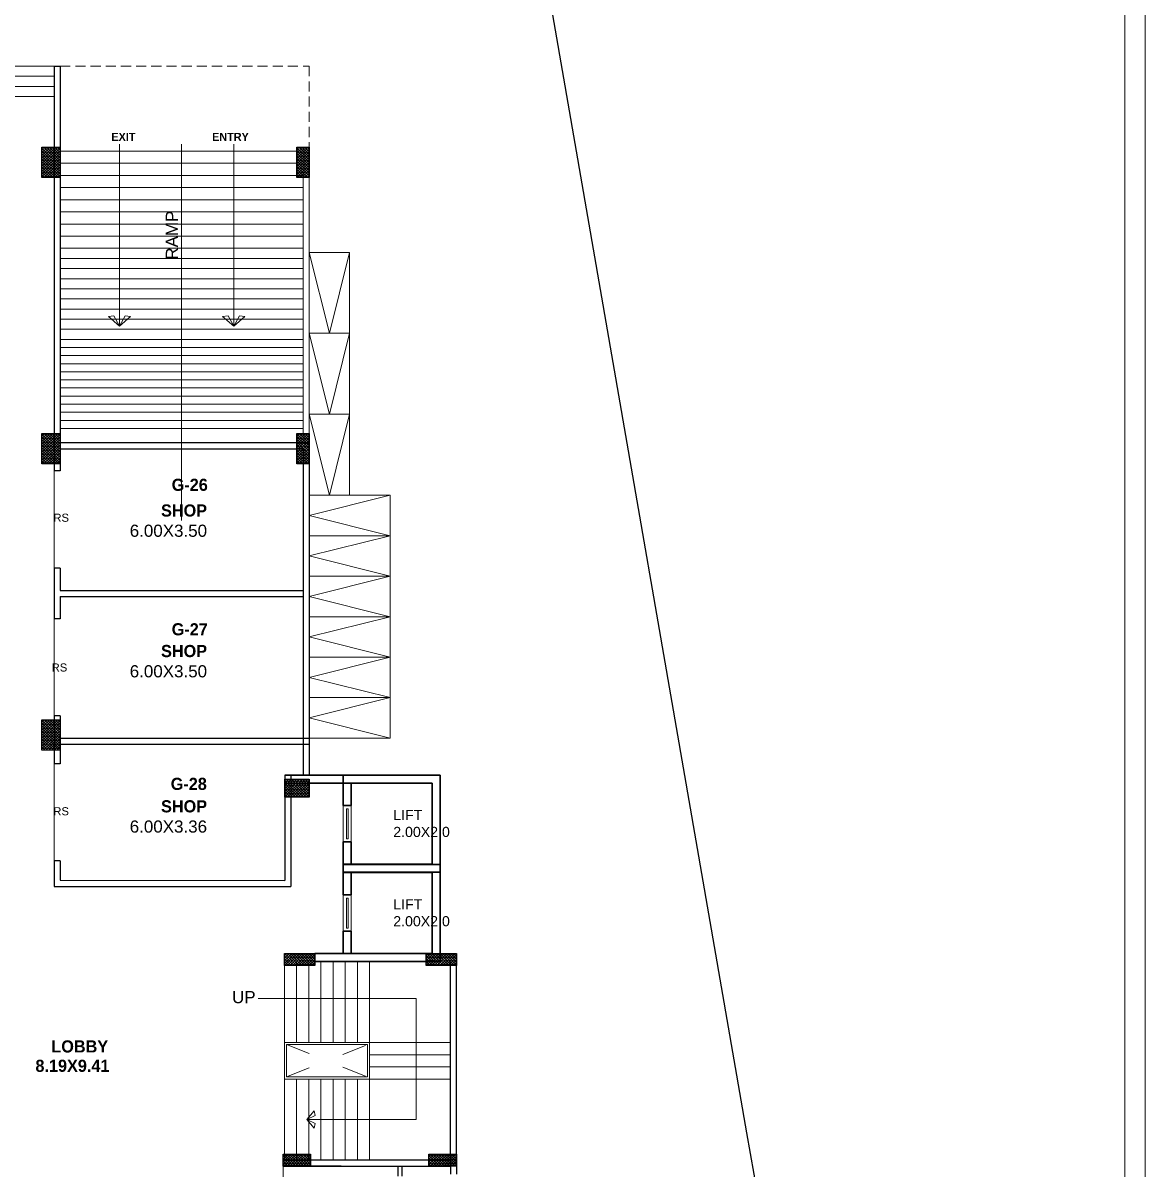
# Model space of a CAD drawing. Header units: feet. Extents: x 1354 to 2117, y 994 to 1430.
# Drawn here: x 1597.93 to 1625.66, y 1354.34 to 1382.65 of the extents above; entities that cross this region are included whole.
import ezdxf

# ---------------------------------------------------------------- set-up
doc = ezdxf.new("R2010")
doc.units = ezdxf.units.FT
doc.linetypes.add('ACAD_ISO03W100', pattern=[30, 12, -18])
doc.linetypes.add('DASHED2', pattern=[0.375, 0.25, -0.125])
for name, color, linetype, lineweight in [('bike', 251, 'Continuous', 15), ('COLUMN (DCPL)', 10, 'Continuous', 30), ('COLUMN HATCH (DCPL)', 42, 'Continuous', 5), ('door', 42, 'Continuous', 9), ('Door_TMOS', 252, 'Continuous', 15), ('hatch_wall', 253, 'Continuous', 5), ('stair', 22, 'Continuous', 9), ('Staircase_TMOS', 129, 'Continuous', 20), ('tex', 7, 'Continuous', 15), ('Text Common_TMOS', 150, 'Continuous', 20), ('wall', 7, 'Continuous', 30), ('Wall_TMOS', 5, 'Continuous', 35), ('WI', 252, 'Continuous', 9), ('WIN', 230, 'Continuous', 9)]:
    doc.layers.add(name, color=color, linetype=linetype, lineweight=lineweight)
doc.styles.add('Arial Narrow', font='arial.ttf')
doc.styles.get("Standard").update_dxf_attribs({"font": 'arial.ttf'})

# ---------------------------------------------------------------- blocks, each defined once
blk = doc.blocks.new('A$Ce367b0c9')
at = {"layer": 'bike'}
blk.add_lwpolyline([(0, 2), (1, 2), (1, 0), (0, 0)], close=True, dxfattribs=at)
blk.add_lwpolyline([(0, 0), (0.5, 2), (1, 0)], dxfattribs=at)

msp = doc.modelspace()

# ---------------------------------------------------------------- hatches: boundary and pattern name
at = {"layer": 'COLUMN HATCH (DCPL)'}
h = msp.add_hatch(dxfattribs=at)
h.set_pattern_fill('SACNCR', color=256, scale=0.5, angle=450, style=0)
h.set_pattern_definition([(135, (7668.80244, 1047.469383), (-0.03314563037, -0.03314563037), []), (135, (7668.80244, 1047.50253), (-0.03314563037, -0.03314563037), [0, -0.046875])])
h.paths.add_polyline_path([(1598.8542, 1378.8347), (1598.4042, 1378.8347), (1598.4042, 1379.5847), (1598.8542, 1379.5847)], flags=0)
h = msp.add_hatch(dxfattribs=at)
h.set_pattern_fill('SACNCR', color=256, scale=0.5, angle=450, style=0)
h.set_pattern_definition([(135, (7668.87744, 1047.469383), (-0.03314563037, -0.03314563037), []), (135, (7668.87744, 1047.50253), (-0.03314563037, -0.03314563037), [0, -0.046875])])
h.paths.add_polyline_path([(1605.0042, 1378.8347), (1604.7042, 1378.8347), (1604.7042, 1379.5847), (1605.0042, 1379.5847)], flags=0)
h = msp.add_hatch(dxfattribs=at)
h.set_pattern_fill('SACNCR', color=256, scale=0.5, angle=450, style=0)
h.set_pattern_definition([(135, (7668.80244, 1047.694383), (-0.03314563037, -0.03314563037), []), (135, (7668.80244, 1047.72753), (-0.03314563037, -0.03314563037), [0, -0.046875])])
h.paths.add_polyline_path([(1598.8542, 1371.7597), (1598.4042, 1371.7597), (1598.4042, 1372.5097), (1598.8542, 1372.5097)], flags=0)
h = msp.add_hatch(dxfattribs=at)
h.set_pattern_fill('SACNCR', color=256, scale=0.5, angle=450, style=0)
h.set_pattern_definition([(135, (7668.87744, 1047.694383), (-0.03314563037, -0.03314563037), []), (135, (7668.87744, 1047.72753), (-0.03314563037, -0.03314563037), [0, -0.046875])])
h.paths.add_polyline_path([(1605.0042, 1371.7597), (1604.7042, 1371.7597), (1604.7042, 1372.5097), (1605.0042, 1372.5097)], flags=0)
h = msp.add_hatch(dxfattribs=at)
h.set_pattern_fill('SACNCR', color=256, scale=0.5, angle=450, style=0)
h.set_pattern_definition([(135, (7668.80244, 1047.919383), (-0.03314563037, -0.03314563037), []), (135, (7668.80244, 1047.95253), (-0.03314563037, -0.03314563037), [0, -0.046875])])
h.paths.add_polyline_path([(1598.8542, 1364.6847), (1598.4042, 1364.6847), (1598.4042, 1365.4347), (1598.8542, 1365.4347)], flags=0)
h = msp.add_hatch(dxfattribs=at)
h.set_pattern_fill('SACNCR', color=256, scale=0.5, angle=360, style=0)
h.set_pattern_definition([(45, (1287.483874, 2176.48087), (-0.0331456304, 0.0331456304), []), (45, (1287.51702, 2176.48087), (-0.0331456304, 0.0331456304), [0, -0.046875])])
h.paths.add_polyline_path([(1604.4029, 1363.524), (1604.4029, 1363.9742), (1605.0029, 1363.9742), (1605.0029, 1363.524)])
h = msp.add_hatch(dxfattribs=at)
h.set_pattern_fill('SACNCR', color=256, scale=0.5, angle=540, style=0)
h.set_pattern_definition([(225, (1914.614974, 540.633053), (0.0331456304, -0.0331456304), []), (225, (1914.58183, 540.633053), (0.0331456304, -0.0331456304), [0, -0.046875])])
h.paths.add_polyline_path([(1605.1459, 1359.665), (1605.1459, 1359.3654), (1604.3959, 1359.3654), (1604.3959, 1359.665)])
h = msp.add_hatch(dxfattribs=at)
h.set_pattern_fill('SACNCR', color=256, scale=0.5, angle=540, style=0)
h.set_pattern_definition([(225, (1918.114974, 540.633053), (0.0331456304, -0.0331456304), []), (225, (1918.08183, 540.633053), (0.0331456304, -0.0331456304), [0, -0.046875])])
h.paths.add_polyline_path([(1608.6459, 1359.665), (1608.6459, 1359.3654), (1607.8959, 1359.3654), (1607.8959, 1359.665)])
h = msp.add_hatch(dxfattribs=at)
h.set_pattern_fill('SACNCR', color=256, scale=0.5, angle=450, style=0)
h.set_pattern_definition([(135, (782.178236, 1055.141097), (-0.0331456304, -0.0331456304), []), (135, (782.178236, 1055.174243), (-0.0331456304, -0.0331456304), [0, -0.046875])])
h.paths.add_polyline_path([(1604.3625, 1354.4135), (1604.3625, 1354.7104), (1605.0425, 1354.7104), (1605.0425, 1354.4135)])
h = msp.add_hatch(dxfattribs=at)
h.set_pattern_fill('SACNCR', color=256, scale=0.5, angle=450, style=0)
h.set_pattern_definition([(135, (785.781786, 1055.141097), (-0.0331456304, -0.0331456304), []), (135, (785.781786, 1055.174243), (-0.0331456304, -0.0331456304), [0, -0.046875])])
h.paths.add_polyline_path([(1607.966, 1354.4135), (1607.966, 1354.7104), (1608.646, 1354.7104), (1608.646, 1354.4135)])

# ---------------------------------------------------------------- linework, layer by layer
at = {"color": 7, "lineweight": 30}
for p, q in [((1615.8171, 1355.2384), (1607.8917, 1400.9269)), ((1624.0696, 1308.7831), (1615.8171, 1355.2384))]:
    msp.add_line(p, q, dxfattribs=at)
at = {"color": 7, "lineweight": 20}
for points in [[(1503.5811, 1410.5621), (1625.6604, 1410.5621), (1625.6604, 1293.4678), (1503.5811, 1293.4678)], [(1504.0811, 1410.0621), (1625.1604, 1410.0621), (1625.1604, 1293.9678), (1504.0811, 1293.9678)]]:
    msp.add_lwpolyline(points, close=True, dxfattribs=at)
at = {"layer": 'COLUMN (DCPL)'}
for points in [[(1598.8542, 1378.8347), (1598.4042, 1378.8347), (1598.4042, 1379.5847), (1598.8542, 1379.5847)], [(1605.0042, 1378.8347), (1604.7042, 1378.8347), (1604.7042, 1379.5847), (1605.0042, 1379.5847)], [(1598.8542, 1371.7597), (1598.4042, 1371.7597), (1598.4042, 1372.5097), (1598.8542, 1372.5097)], [(1605.0042, 1371.7597), (1604.7042, 1371.7597), (1604.7042, 1372.5097), (1605.0042, 1372.5097)], [(1598.8542, 1364.6847), (1598.4042, 1364.6847), (1598.4042, 1365.4347), (1598.8542, 1365.4347)], [(1604.4029, 1363.524), (1604.4029, 1363.9742), (1605.0029, 1363.9742), (1605.0029, 1363.524)], [(1605.1459, 1359.665), (1605.1459, 1359.3654), (1604.3959, 1359.3654), (1604.3959, 1359.665)], [(1608.6459, 1359.665), (1608.6459, 1359.3654), (1607.8959, 1359.3654), (1607.8959, 1359.665)], [(1604.3625, 1354.4135), (1604.3625, 1354.7104), (1605.0425, 1354.7104), (1605.0425, 1354.4135)], [(1607.966, 1354.4135), (1607.966, 1354.7104), (1608.646, 1354.7104), (1608.646, 1354.4135)]]:
    msp.add_lwpolyline(points, close=True, dxfattribs=at)
at = {"layer": 'door'}
msp.add_line((1604.3631, 1354.4136), (1604.3631, 1353.2136), dxfattribs=at)
at = {"layer": 'Door_TMOS'}
for points in [[(1605.8465, 1362.4203), (1606.0465, 1362.4203), (1606.0465, 1363.3203), (1605.8465, 1363.3203)], [(1605.9265, 1362.5003), (1605.9665, 1362.5003), (1605.9665, 1363.2403), (1605.9265, 1363.2403)], [(1605.8465, 1360.2144), (1606.0465, 1360.2144), (1606.0465, 1361.1144), (1605.8465, 1361.1144)], [(1605.9265, 1360.2944), (1605.9665, 1360.2944), (1605.9665, 1361.0344), (1605.9265, 1361.0344)]]:
    msp.add_lwpolyline(points, close=True, dxfattribs=at)
at = {"layer": 'hatch_wall'}
for p, q in [((1598.8542, 1379.4851), (1604.8542, 1379.4851)), ((1600.3193, 1375.1617), (1600.3193, 1379.6617)), ((1601.8542, 1379.6617), (1601.8542, 1370.3613)), ((1603.143, 1375.1617), (1603.143, 1379.6617)), ((1604.8542, 1379.5847), (1604.8542, 1372.2847)), ((1604.8542, 1379.5847), (1605.0042, 1379.5847)), ((1605.0042, 1379.5847), (1605.0042, 1372.2847)), ((1598.8542, 1379.1851), (1604.8542, 1379.1851)), ((1598.8542, 1378.8851), (1604.8542, 1378.8851)), ((1598.8542, 1378.5851), (1604.8542, 1378.5851)), ((1598.8542, 1378.2851), (1604.8542, 1378.2851)), ((1598.8542, 1377.9851), (1604.8542, 1377.9851)), ((1598.8542, 1377.6851), (1604.8542, 1377.6851)), ((1598.8542, 1377.3851), (1604.8542, 1377.3851)), ((1598.8542, 1377.0851), (1604.8542, 1377.0851)), ((1598.8542, 1376.8351), (1604.8542, 1376.8351)), ((1598.8542, 1376.5851), (1604.8542, 1376.5851)), ((1598.8542, 1376.3351), (1604.8542, 1376.3351)), ((1598.8542, 1376.0851), (1604.8542, 1376.0851)), ((1598.8542, 1375.8351), (1604.8542, 1375.8351)), ((1598.8542, 1375.5851), (1604.8542, 1375.5851)), ((1598.8542, 1375.3351), (1604.8542, 1375.3351)), ((1598.8542, 1375.0851), (1604.8542, 1375.0851)), ((1598.8542, 1374.8351), (1604.8542, 1374.8351)), ((1598.8542, 1374.6351), (1604.8542, 1374.6351)), ((1598.8542, 1374.4351), (1604.8542, 1374.4351)), ((1598.8542, 1374.2351), (1604.8542, 1374.2351)), ((1598.8542, 1374.0351), (1604.8542, 1374.0351)), ((1598.8542, 1373.8351), (1604.8542, 1373.8351)), ((1598.8542, 1373.6351), (1604.8542, 1373.6351)), ((1598.8542, 1373.4351), (1604.8542, 1373.4351)), ((1598.8542, 1373.2351), (1604.8542, 1373.2351)), ((1598.8542, 1373.0351), (1604.8542, 1373.0351)), ((1598.8542, 1372.8351), (1604.8542, 1372.8351)), ((1598.8542, 1372.6351), (1604.8542, 1372.6351))]:
    msp.add_line(p, q, dxfattribs=at)
for points in [[(1600.3193, 1375.1617), (1600.044, 1375.3989), (1600.1777, 1375.4145), (1600.3193, 1375.1617)], [(1600.3193, 1375.1617), (1600.5946, 1375.3989), (1600.4608, 1375.4145), (1600.3193, 1375.1617)], [(1603.143, 1375.1617), (1602.8677, 1375.3989), (1603.0014, 1375.4145), (1603.143, 1375.1617)], [(1603.143, 1375.1617), (1603.4183, 1375.3989), (1603.2846, 1375.4145), (1603.143, 1375.1617)]]:
    msp.add_lwpolyline(points, dxfattribs=at)
at = {"layer": 'stair'}
for points in [[(1604.9465, 1355.564), (1607.6495, 1355.564), (1607.6495, 1358.5499), (1603.7465, 1358.5499)], [(1604.9465, 1355.564), (1605.1253, 1355.7812), (1605.1515, 1355.6636), (1604.9465, 1355.564)], [(1604.9465, 1355.564), (1605.1253, 1355.3468), (1605.1515, 1355.4644), (1604.9465, 1355.564)]]:
    msp.add_lwpolyline(points, dxfattribs=at)
at = {"layer": 'Staircase_TMOS'}
for p, q in [((1604.3965, 1359.4644), (1604.3965, 1357.4644)), ((1604.6965, 1359.4644), (1604.6965, 1357.4644)), ((1604.9965, 1359.4644), (1604.9965, 1357.4644)), ((1605.2965, 1359.4644), (1605.2965, 1357.4644)), ((1605.5965, 1359.4644), (1605.5965, 1357.4644)), ((1605.8965, 1359.4644), (1605.8965, 1357.4644)), ((1606.1965, 1359.4644), (1606.1965, 1357.4644)), ((1606.4965, 1359.4644), (1606.4965, 1357.4644)), ((1604.3965, 1357.4644), (1606.4965, 1357.4644)), ((1604.3965, 1356.5644), (1604.3965, 1357.4644)), ((1604.4465, 1357.4144), (1606.4465, 1357.4144)), ((1604.4465, 1356.6144), (1604.4465, 1357.4144)), ((1606.4465, 1357.4144), (1606.4465, 1356.6144)), ((1606.4965, 1357.4644), (1606.4965, 1356.5644)), ((1606.4965, 1357.4644), (1608.4965, 1357.4644)), ((1606.4965, 1357.1644), (1608.4965, 1357.1644)), ((1606.4965, 1356.8644), (1608.4965, 1356.8644)), ((1604.3965, 1356.5644), (1604.3965, 1354.5636)), ((1604.3965, 1356.5644), (1606.4965, 1356.5644)), ((1604.4465, 1356.6144), (1606.4465, 1356.6144)), ((1604.6965, 1356.5644), (1604.6965, 1354.5636)), ((1604.9965, 1356.5644), (1604.9965, 1354.5636)), ((1605.2965, 1356.5644), (1605.2965, 1354.5636)), ((1605.5965, 1356.5644), (1605.5965, 1354.5636)), ((1605.8965, 1356.5644), (1605.8965, 1354.5636)), ((1606.1965, 1356.5644), (1606.1965, 1354.5636)), ((1606.4965, 1356.5644), (1606.4965, 1354.5636)), ((1606.4965, 1356.5644), (1608.4965, 1356.5644))]:
    msp.add_line(p, q, dxfattribs=at)
at = {"layer": 'Staircase_TMOS', "linetype": 'ACAD_ISO03W100', "ltscale": 0.05}
for p, q in [((1604.4465, 1356.6144), (1606.4465, 1357.4144)), ((1604.4465, 1357.4144), (1606.4465, 1356.6144))]:
    msp.add_line(p, q, dxfattribs=at)
at = {"layer": 'wall'}
for p, q in [((1598.7042, 1381.5851), (1598.7042, 1372.2847)), ((1598.7042, 1381.5851), (1598.8542, 1381.5851)), ((1598.8542, 1381.5851), (1598.8542, 1372.2847)), ((1598.7042, 1372.2847), (1598.7042, 1371.5847)), ((1598.8542, 1372.2847), (1605.0042, 1372.2847)), ((1598.8542, 1372.1347), (1598.8542, 1371.5847)), ((1598.8542, 1372.1347), (1604.8542, 1372.1347)), ((1604.8542, 1372.1347), (1604.8542, 1364.0703)), ((1605.0042, 1372.2847), (1605.0042, 1364.0703)), ((1598.8542, 1371.5847), (1598.7042, 1371.5847)), ((1598.7042, 1369.1847), (1598.7042, 1367.9347)), ((1598.8542, 1369.1847), (1598.7042, 1369.1847)), ((1598.8542, 1369.1847), (1598.8542, 1368.6347)), ((1598.8542, 1368.6347), (1604.8542, 1368.6347)), ((1598.8542, 1368.4847), (1598.8542, 1367.9347)), ((1598.8542, 1368.4847), (1604.8542, 1368.4847)), ((1598.8542, 1367.9347), (1598.7042, 1367.9347)), ((1598.7042, 1365.5347), (1598.7042, 1364.3538)), ((1598.8542, 1365.5347), (1598.7042, 1365.5347)), ((1598.8542, 1365.5347), (1598.8542, 1364.9847)), ((1598.8542, 1364.9847), (1605.0036, 1364.9846)), ((1598.8542, 1364.8347), (1598.8542, 1364.3538)), ((1598.8542, 1364.8347), (1605.0042, 1364.8346)), ((1604.4029, 1364.8352), (1604.4029, 1364.8346)), ((1604.5529, 1364.8352), (1604.5529, 1364.8346)), ((1604.8542, 1364.9847), (1605.0042, 1364.9847)), ((1598.8542, 1364.3538), (1598.7042, 1364.3538)), ((1604.4029, 1364.0703), (1604.4029, 1361.471)), ((1604.5529, 1364.0703), (1604.5529, 1361.3209)), ((1598.7042, 1361.9538), (1598.7042, 1361.3228)), ((1598.8542, 1361.9538), (1598.7042, 1361.9538)), ((1598.8542, 1361.9538), (1598.8542, 1361.4728)), ((1598.8542, 1361.4728), (1604.4029, 1361.471)), ((1605.8439, 1361.5513), (1605.8439, 1361.3213)), ((1598.7042, 1361.3228), (1604.5529, 1361.3209)), ((1604.3965, 1359.6144), (1604.3965, 1359.4644)), ((1605.1459, 1359.465), (1608.2465, 1359.4644)), ((1608.4965, 1354.4136), (1608.4965, 1359.4644)), ((1608.6465, 1354.4136), (1608.6465, 1359.6144)), ((1604.3631, 1354.5636), (1608.4965, 1354.5636)), ((1604.3631, 1354.4136), (1604.3631, 1354.5636)), ((1604.3631, 1354.4136), (1608.4965, 1354.4136)), ((1605.7958, 1354.4136), (1604.795, 1354.4136)), ((1607.1965, 1354.413), (1607.1965, 1354.1636)), ((1607.2965, 1354.413), (1607.2965, 1354.1636)), ((1608.4965, 1354.413), (1608.4965, 1354.2133)), ((1608.6465, 1354.413), (1608.6465, 1354.2133))]:
    msp.add_line(p, q, dxfattribs=at)
at = {"layer": 'Wall_TMOS'}
for p, q in [((1605.8465, 1364.0703), (1604.4029, 1364.0703)), ((1606.0465, 1364.0703), (1605.8465, 1364.0703)), ((1605.8465, 1364.0703), (1605.8465, 1363.8703)), ((1608.2465, 1364.0703), (1606.0465, 1364.0703)), ((1608.2465, 1361.6703), (1608.2465, 1364.0703)), ((1604.4029, 1363.8703), (1608.0465, 1363.8703)), ((1605.8465, 1363.8703), (1605.8465, 1363.3203)), ((1606.0465, 1363.8703), (1606.0465, 1363.3203)), ((1608.0465, 1363.8703), (1608.0465, 1361.8703)), ((1606.0465, 1363.3203), (1605.8465, 1363.3203)), ((1606.0465, 1363.3203), (1605.8465, 1363.3203)), ((1608.2465, 1363.1663), (1608.2465, 1363.0663)), ((1606.0465, 1362.4203), (1605.8465, 1362.4203)), ((1605.8465, 1362.4203), (1605.8465, 1361.8703)), ((1606.0465, 1362.4203), (1605.8465, 1362.4203)), ((1606.0465, 1362.4203), (1606.0465, 1361.8703)), ((1608.0465, 1361.8703), (1605.8465, 1361.8703)), ((1605.8465, 1361.8703), (1605.8465, 1361.6703)), ((1606.0465, 1361.8644), (1605.8465, 1361.8644)), ((1605.8465, 1361.8644), (1605.8465, 1361.6644)), ((1605.8465, 1361.6703), (1605.8465, 1361.8203)), ((1605.8465, 1361.6703), (1608.2465, 1361.6703)), ((1605.8465, 1361.6644), (1608.0465, 1361.6644)), ((1605.8465, 1361.6644), (1605.8465, 1361.1144)), ((1608.2465, 1361.8644), (1606.0465, 1361.8644)), ((1606.0465, 1361.6644), (1606.0465, 1361.1144)), ((1608.0465, 1361.6644), (1608.0465, 1359.6644)), ((1608.2465, 1359.4644), (1608.2465, 1361.8644)), ((1606.0465, 1361.1144), (1605.8465, 1361.1144)), ((1606.0465, 1361.1144), (1605.8465, 1361.1144)), ((1608.2465, 1360.9604), (1608.2465, 1360.8604)), ((1605.8465, 1360.2144), (1605.8465, 1359.6644)), ((1606.0465, 1360.2144), (1605.8465, 1360.2144)), ((1606.0465, 1360.2144), (1605.8465, 1360.2144)), ((1606.0465, 1360.2144), (1606.0465, 1359.6644)), ((1608.0465, 1359.6644), (1605.1459, 1359.665)), ((1605.1459, 1359.665), (1605.1459, 1359.465)), ((1605.1459, 1359.465), (1605.1459, 1359.615)), ((1605.1459, 1359.465), (1608.2465, 1359.4644))]:
    msp.add_line(p, q, dxfattribs=at)
at = {"layer": 'WI'}
for p, q in [((1555.1056, 1381.5851), (1598.7042, 1381.5851)), ((1555.1056, 1381.3351), (1598.7042, 1381.3351)), ((1555.1056, 1381.0851), (1598.7042, 1381.0851)), ((1555.1056, 1380.8351), (1598.7042, 1380.8351)), ((1598.8542, 1379.5847), (1598.8542, 1380.3347))]:
    msp.add_line(p, q, dxfattribs=at)
at = {"layer": 'WI', "linetype": 'DASHED2'}
msp.add_lwpolyline([(1598.8542, 1381.5851), (1605.0042, 1381.5851), (1605.0042, 1379.5847)], dxfattribs=at)
at = {"layer": 'WIN'}
for p, q in [((1598.7042, 1371.5847), (1598.7042, 1369.1847)), ((1598.7042, 1367.9347), (1598.7042, 1365.5347)), ((1598.7042, 1364.3538), (1598.7042, 1361.9538))]:
    msp.add_line(p, q, dxfattribs=at)

# ---------------------------------------------------------------- block references
at = {"layer": 'bike'}
for p, rotation in [((1606.0042, 1376.9853), 180), ((1606.0042, 1374.9853), 180), ((1606.0042, 1372.9853), 180), ((1607.0042, 1369.9853), 90.00000000000001), ((1607.0042, 1368.9853), 90.00000000000001), ((1607.0042, 1367.9853), 90.00000000000001), ((1607.0042, 1366.9853), 90.00000000000001), ((1607.0042, 1365.9853), 90.00000000000001), ((1607.0042, 1364.9853), 90.00000000000001)]:
    msp.add_blockref('A$Ce367b0c9', p, dxfattribs=dict(at, rotation=rotation))

# ---------------------------------------------------------------- texts
at = {"layer": 'tex', "attachment_point": 9}
for s, insert, char_height, width in [('{\\fCentury Gothic|b1|i0|c0|p34;EXIT}', (1600.713, 1379.7382), 0.2, 0.749532), ('{\\fCentury Gothic|b1|i0|c0|p34;ENTRY}', (1603.5145, 1379.7382), 0.2, 0.749532), ('{\\fCentury Gothic|b1|i0|c0|p34;G-26}', (1602.5009, 1371.0898), 0.3, 1.363256), ('{\\fCentury Gothic|b1|i0|c0|p34;\\W5.62304; }{\\fCentury Gothic|b1|i0|c0|p34;SHOP}\\P{\\fArial|b0|i0|c0|p34;\\W2.06258; }6.00X3.50', (1602.4828, 1369.9545), 0.3, 1.363256), ('RS', (1599.0725, 1370.3273), 0.2, 0.27083), ('{\\fCentury Gothic|b1|i0|c0|p34;G-27}', (1602.5009, 1367.5202), 0.3, 1.363256), ('{\\fCentury Gothic|b1|i0|c0|p34;\\W5.62304; }{\\fCentury Gothic|b1|i0|c0|p34;SHOP}\\P{\\fArial|b0|i0|c0|p34;\\W2.06258; }6.00X3.50', (1602.4828, 1366.4825), 0.3, 1.363256), ('RS', (1599.0299, 1366.6278), 0.2, 0.27083), ('{\\fCentury Gothic|b1|i0|c0|p34;G-28}', (1602.4768, 1363.701), 0.3, 1.363256), ('{\\fCentury Gothic|b1|i0|c0|p34;\\W5.63004; }{\\fCentury Gothic|b1|i0|c0|p34;SHOP}\\P{\\fArial|b0|i0|c0|p34;\\W2.06610; }6.00X3.36', (1602.4828, 1362.6468), 0.3, 1.363256), ('RS', (1599.0711, 1363.0759), 0.2, 0.27083), ('UP', (1603.6825, 1358.4332), 0.3, 1.363256), ('{\\fCentury Gothic|b1|i0|c0|p34;\\W2.18987; }{\\fCentury Gothic|b1|i0|c0|p34;LOBBY}', (1600.0391, 1357.2155), 0.3, 0.651068), ('{\\fCentury Gothic|b1|i0|c0|p34;\\W4.92897; }{\\fCentury Gothic|b1|i0|c0|p34;8.19X9.41}', (1600.0711, 1356.7366), 0.3, 0.651068)]:
    msp.add_mtext(s, dxfattribs=dict(at, insert=insert, char_height=char_height, width=width))
at = {"layer": 'tex', "insert": (1601.7634, 1378.0155), "char_height": 0.3, "width": 2.712592, "attachment_point": 9, "rotation": 90}
msp.add_mtext('RAMP', dxfattribs=at)
at = {"layer": 'Text Common_TMOS', "char_height": 0.25, "attachment_point": 1, "style": 'Arial Narrow'}
for insert in [(1607.0839, 1363.2101), (1607.0839, 1361.0042)]:
    msp.add_mtext('LIFT\\P2.00X2.0', dxfattribs=dict(at, insert=insert))

doc.saveas('drawing.dxf')
